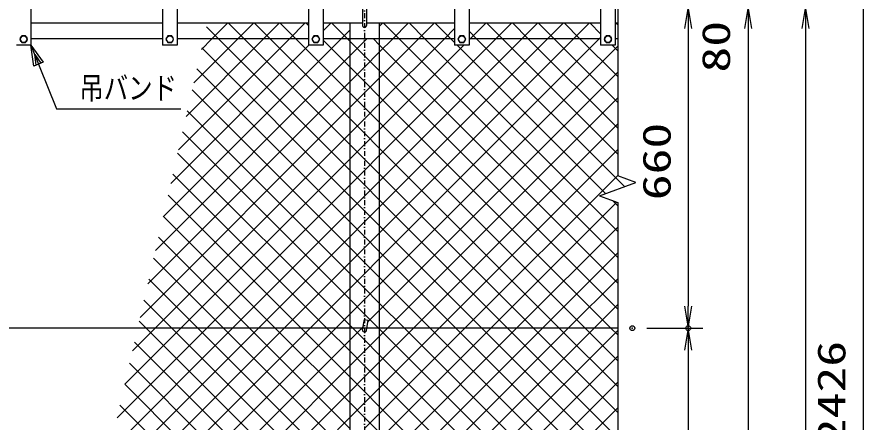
# Model space of a CAD drawing. Units: millimetres, scale not verified. Extents: x -4425 to 4425, y -3150 to 3150.
# Drawn here: x -1783 to -45, y 856 to 1688 of the extents above; entities that cross this region are included whole.
import ezdxf
from ezdxf.enums import TextEntityAlignment as Align

# ---------------------------------------------------------------- set-up
doc = ezdxf.new("R2010")
doc.units = ezdxf.units.MM
doc.header["$LTSCALE"] = 20
doc.header["$PDMODE"] = 32
doc.header["$PDSIZE"] = 10
doc.linetypes.add('USER1', pattern=[1.01, 0.5, -0.25, 0.01, -0.25])
for name, color, linetype, lineweight in [('0-0_1', 7, 'Continuous', 25), ('0-1_0', 7, 'Continuous', 25), ('0-2_2', 7, 'Continuous', 25), ('0-4_EXTCNT-L', 4, 'Continuous', 25)]:
    doc.layers.add(name, color=color, linetype=linetype, lineweight=lineweight)
doc.layers.add('0-3_DEFPOINTS', color=7, linetype='Continuous')
doc.styles.add('ＭＳ ゴシック', font='')
doc.styles.get('ＭＳ ゴシック').set_extended_font_data('MS Gothic')

# ---------------------------------------------------------------- blocks, each defined once
blk = doc.blocks.new('C95')
at = {"layer": '0-0_1', "color": 4}
blk.add_lwpolyline([(50996.9, 99119.1), (50881.2, 99977.2), (51387.1, 99274.6)], close=True, dxfattribs=at)
for points in [[(50881.2, 99977.2), (51925, 97356.5), (57041, 97356.5)], [(51094.4, 99158), (51036.6, 99587), (51289.5, 99235.7)]]:
    blk.add_lwpolyline(points, dxfattribs=at)
blk = doc.blocks.new('DARROWS')
at = {"layer": '0-1_0', "color": 2}
blk.add_line((0, 0), (-19.982, 0), dxfattribs=at)
blk.add_lwpolyline([(-20, -3.333), (0, 0), (-20, 3.333)], dxfattribs=at)

msp = doc.modelspace()

# ---------------------------------------------------------------- linework, layer by layer
at = {"layer": '0-0_1', "color": 4, "linetype": 'USER1'}
msp.add_line((-1068.96, 2240.61), (-1068.96, -694.17), dxfattribs=at)
at = {"layer": '0-0_1', "color": 4}
for p, q in [((-548.96, 2222.29), (-548.96, 1361.72)), ((-586.55, 1320.68), (-548.96, 1307)), ((-548.96, 1307), (-548.96, 75.72))]:
    msp.add_line(p, q, dxfattribs=at)
at = {"layer": '0-0_1'}
for p, q in [((-1483.96, 1710.86), (-1483.96, 1629.86)), ((-1183.96, 1710.86), (-1183.96, 1629.86)), ((-1072.96, 1713.86), (-1072.96, 1669.86)), ((-1064.96, 1713.86), (-1064.96, 1669.86)), ((-883.96, 1710.86), (-883.96, 1629.86)), ((-583.96, 1710.86), (-583.96, 1629.86)), ((-1483.96, 1674.86), (-1753.96, 1674.86)), ((-1183.96, 1674.86), (-1453.96, 1674.86)), ((-1072.96, 1674.86), (-1153.96, 1674.86)), ((-1099.26, 1674.86), (-1099.26, -227.14)), ((-883.96, 1674.86), (-1064.96, 1674.86)), ((-1038.66, 1674.86), (-1038.66, -227.14)), ((-583.96, 1674.86), (-853.96, 1674.86)), ((-548.96, 1674.86), (-553.96, 1674.86)), ((-1483.96, 1642.86), (-1753.96, 1642.86)), ((-1183.96, 1642.86), (-1453.96, 1642.86)), ((-883.96, 1642.86), (-1153.96, 1642.86)), ((-583.96, 1642.86), (-853.96, 1642.86)), ((-548.96, 1642.86), (-553.96, 1642.86)), ((-1065.01, 1044.27), (-1061.36, 1064.96)), ((-548.96, 1048.86), (-3588.96, 1048.86))]:
    msp.add_line(p, q, dxfattribs=at)
for points in [[(-1783.96, 1710.86), (-1753.96, 1710.86), (-1753.96, 1629.86), (-1783.96, 1629.86)], [(-1483.96, 1710.86), (-1453.96, 1710.86), (-1453.96, 1629.86), (-1483.96, 1629.86)], [(-1183.96, 1710.86), (-1153.96, 1710.86), (-1153.96, 1629.86), (-1183.96, 1629.86)], [(-883.96, 1710.86), (-853.96, 1710.86), (-853.96, 1629.86), (-883.96, 1629.86)], [(-583.96, 1710.86), (-553.96, 1710.86), (-553.96, 1629.86), (-583.96, 1629.86)], [(-1072.89, 1045.61), (-1069.25, 1066.29), (-1061.36, 1064.96)]]:
    msp.add_lwpolyline(points, dxfattribs=at)
at = {"layer": '0-0_1', "color": 4}
msp.add_lwpolyline([(-586.55, 1320.68), (-511.38, 1348.04), (-548.96, 1361.72)], dxfattribs=at)
at = {"layer": '0-0_1'}
for centre, start, end in [((-1068.96, 1669.86), 179.99992, 0), ((-1068.96, 1044.86), 169.25091, 351.57761)]:
    msp.add_arc(centre, 4, start, end, dxfattribs=at)
at = {"layer": '0-1_0', "color": 2}
for p, q in [((-45.02, 2065.03), (-45.02, -246.14)), ((-404.02, 1663.86), (-404.02, 1093.86)), ((-281.02, 1663.86), (-281.02, -216.15)), ((-281.02, 1663.86), (-281.02, 1618.86)), ((-163.02, 1663.86), (-163.02, -246.14)), ((-404.02, 1003.86), (-404.02, 443.86))]:
    msp.add_line(p, q, dxfattribs=at)
at = {"layer": '0-1_0', "color": 1}
msp.add_line((-488.96, 1048.86), (-374.02, 1048.86), dxfattribs=at)
msp.add_line((-488.96, 1048.86), (-374.02, 1048.86), dxfattribs=at)
at = {"layer": '0-2_2'}
for points in [[(-1760.96, 1641.86), (-1764.96, 1648.79), (-1772.96, 1648.79), (-1776.96, 1641.86), (-1772.96, 1634.93), (-1764.96, 1634.93)], [(-1460.96, 1641.86), (-1464.96, 1648.79), (-1472.96, 1648.79), (-1476.96, 1641.86), (-1472.96, 1634.93), (-1464.96, 1634.93)], [(-1160.96, 1641.86), (-1164.96, 1648.79), (-1172.96, 1648.79), (-1176.96, 1641.86), (-1172.96, 1634.93), (-1164.96, 1634.93)], [(-860.96, 1641.86), (-864.96, 1648.79), (-872.96, 1648.79), (-876.96, 1641.86), (-872.96, 1634.93), (-864.96, 1634.93)], [(-560.96, 1641.86), (-564.96, 1648.79), (-572.96, 1648.79), (-576.96, 1641.86), (-572.96, 1634.93), (-564.96, 1634.93)]]:
    msp.add_lwpolyline(points, close=True, dxfattribs=at)
for centre in [(-1768.96, 1641.86), (-1468.96, 1641.86), (-1168.96, 1641.86), (-868.96, 1641.86), (-568.96, 1641.86)]:
    msp.add_circle(centre, 6.93, dxfattribs=at)
at = {"layer": '0-3_DEFPOINTS'}
for p in [(-518.96, 1048.86), (-404.02, 1048.86)]:
    msp.add_point(p, dxfattribs=at)
at = {"layer": '0-4_EXTCNT-L'}
for p, q in [((-1382.25, 1642.86), (-1350.25, 1674.86)), ((-1315.96, 1642.86), (-1347.96, 1674.86)), ((-1329.22, 1642.86), (-1297.22, 1674.86)), ((-1262.93, 1642.86), (-1294.93, 1674.86)), ((-1276.18, 1642.86), (-1244.18, 1674.86)), ((-1209.9, 1642.86), (-1241.9, 1674.86)), ((-1223.15, 1642.86), (-1191.15, 1674.86)), ((-1183.96, 1669.96), (-1188.86, 1674.86)), ((-1153.96, 1659.02), (-1138.12, 1674.86)), ((-1038.66, 1668.25), (-1032.05, 1674.86)), ((-997.77, 1642.86), (-1029.77, 1674.86)), ((-1011.02, 1642.86), (-979.02, 1674.86)), ((-944.73, 1642.86), (-976.73, 1674.86)), ((-957.99, 1642.86), (-925.99, 1674.86)), ((-785.63, 1642.86), (-817.63, 1674.86)), ((-798.89, 1642.86), (-766.89, 1674.86)), ((-732.6, 1642.86), (-764.6, 1674.86)), ((-745.85, 1642.86), (-713.85, 1674.86)), ((-679.57, 1642.86), (-711.57, 1674.86)), ((-692.82, 1642.86), (-660.82, 1674.86)), ((-626.53, 1642.86), (-658.53, 1674.86)), ((-639.79, 1642.86), (-607.79, 1674.86)), ((-583.96, 1653.32), (-605.5, 1674.86)), ((-548.96, 1671.36), (-552.47, 1674.86)), ((-1451.2, 1414.81), (-1223.15, 1642.86)), ((-1435.47, 1483.58), (-1276.18, 1642.86)), ((-1419.73, 1552.34), (-1329.22, 1642.86)), ((-1404, 1621.11), (-1382.25, 1642.86)), ((-1099.26, 1426.16), (-1315.96, 1642.86)), ((-1099.26, 1479.19), (-1262.93, 1642.86)), ((-1099.26, 1532.23), (-1209.9, 1642.86)), ((-1038.66, 1615.22), (-1011.02, 1642.86)), ((-1038.66, 1562.18), (-957.99, 1642.86)), ((-1038.66, 1403.08), (-798.89, 1642.86)), ((-1038.66, 1350.05), (-745.85, 1642.86)), ((-1038.66, 1297.02), (-692.82, 1642.86)), ((-1038.66, 1243.99), (-639.79, 1642.86)), ((-548.96, 1194.06), (-997.77, 1642.86)), ((-548.96, 1247.09), (-944.73, 1642.86)), ((-548.96, 1406.19), (-785.63, 1642.86)), ((-548.96, 1459.22), (-732.6, 1642.86)), ((-548.96, 1512.26), (-679.57, 1642.86)), ((-548.96, 1565.29), (-626.53, 1642.86)), ((-1466.93, 1346.05), (-1183.12, 1629.86)), ((-1099.26, 1320.09), (-1403.31, 1624.14)), ((-574.06, 1325.22), (-878.7, 1629.86)), ((-548.96, 1618.32), (-560.5, 1629.86)), ((-1068.96, 1584.92), (-1038.66, 1615.22)), ((-1099.26, 1554.62), (-1068.96, 1584.92)), ((-1099.26, 1267.06), (-1413.18, 1580.98)), ((-1514.13, 1139.75), (-1099.26, 1554.62)), ((-1068.96, 1531.88), (-1038.66, 1562.18)), ((-1099.26, 1214.03), (-1423.06, 1537.82)), ((-1068.96, 1501.93), (-1099.26, 1532.23)), ((-1099.26, 1501.58), (-1068.96, 1531.88)), ((-1021.66, 1048.86), (-548.96, 1521.55)), ((-1529.86, 1070.99), (-1099.26, 1501.58)), ((-1099.26, 1160.99), (-1432.93, 1494.66)), ((-1038.66, 1471.63), (-1068.96, 1501.93)), ((-1068.96, 1448.89), (-1099.26, 1479.19)), ((-615.9, 1048.86), (-1038.66, 1471.63)), ((-968.62, 1048.86), (-548.96, 1468.52)), ((-1038.66, 1418.59), (-1068.96, 1448.89)), ((-1068.96, 1395.86), (-1099.26, 1426.16)), ((-668.93, 1048.86), (-1038.66, 1418.59)), ((-915.59, 1048.86), (-548.96, 1415.49)), ((-1068.96, 1372.78), (-1038.66, 1403.08)), ((-1038.66, 1365.56), (-1068.96, 1395.86)), ((-1099.26, 1342.48), (-1068.96, 1372.78)), ((-721.96, 1048.86), (-1038.66, 1365.56)), ((-862.56, 1048.86), (-548.96, 1362.45)), ((-1392.89, 1048.86), (-1099.26, 1342.48)), ((-1068.96, 1319.75), (-1038.66, 1350.05)), ((-1199.26, 1048.86), (-1472.43, 1322.03)), ((-1068.96, 1289.79), (-1099.26, 1320.09)), ((-1099.26, 1289.45), (-1068.96, 1319.75)), ((-548.96, 1300.12), (-559.77, 1310.93)), ((-1339.85, 1048.86), (-1099.26, 1289.45)), ((-1068.96, 1266.72), (-1038.66, 1297.02)), ((-1038.66, 1259.49), (-1068.96, 1289.79)), ((-1252.29, 1048.86), (-1482.3, 1278.87)), ((-1068.96, 1236.76), (-1099.26, 1267.06)), ((-1099.26, 1236.42), (-1068.96, 1266.72)), ((-828.03, 1048.86), (-1038.66, 1259.49)), ((-756.49, 1048.86), (-548.96, 1256.39)), ((-1305.33, 1048.86), (-1492.17, 1235.71)), ((-1286.82, 1048.86), (-1099.26, 1236.42)), ((-1068.96, 1213.69), (-1038.66, 1243.99)), ((-1038.66, 1206.46), (-1068.96, 1236.76)), ((-1068.96, 1183.73), (-1099.26, 1214.03)), ((-1099.26, 1183.39), (-1068.96, 1213.69)), ((-881.06, 1048.86), (-1038.66, 1206.46)), ((-703.46, 1048.86), (-548.96, 1203.36)), ((-1358.36, 1048.86), (-1502.05, 1192.55)), ((-1233.79, 1048.86), (-1099.26, 1183.39)), ((-1038.66, 1153.43), (-1068.96, 1183.73)), ((-1411.39, 1048.86), (-1511.92, 1149.39)), ((-1068.96, 1130.69), (-1099.26, 1160.99)), ((-934.1, 1048.86), (-1038.66, 1153.43)), ((-650.42, 1048.86), (-548.96, 1150.32)), ((-1038.66, 1100.39), (-1068.96, 1130.69)), ((-1464.43, 1048.86), (-1521.79, 1106.23)), ((-987.13, 1048.86), (-1038.66, 1100.39)), ((-597.39, 1048.86), (-548.96, 1097.29)), ((-1624.25, 658.4), (-1233.79, 1048.86)), ((-1608.52, 727.17), (-1286.82, 1048.86)), ((-1592.78, 795.93), (-1339.85, 1048.86)), ((-1577.05, 864.7), (-1392.89, 1048.86)), ((-1099.26, 683.7), (-1464.43, 1048.86)), ((-1099.26, 736.73), (-1411.39, 1048.86)), ((-1099.26, 789.76), (-1358.36, 1048.86)), ((-1099.26, 842.8), (-1305.33, 1048.86)), ((-1099.26, 895.83), (-1252.29, 1048.86)), ((-1099.26, 948.86), (-1199.26, 1048.86)), ((-1038.66, 1031.85), (-1021.66, 1048.86)), ((-1038.66, 978.82), (-968.62, 1048.86)), ((-1038.66, 925.79), (-915.59, 1048.86)), ((-1038.66, 872.75), (-862.56, 1048.86)), ((-1038.66, 766.69), (-756.49, 1048.86)), ((-1038.66, 713.66), (-703.46, 1048.86)), ((-1038.66, 660.62), (-650.42, 1048.86)), ((-1038.66, 607.59), (-597.39, 1048.86)), ((-548.96, 610.7), (-987.13, 1048.86)), ((-548.96, 663.73), (-934.1, 1048.86)), ((-548.96, 716.76), (-881.06, 1048.86)), ((-548.96, 769.79), (-828.03, 1048.86)), ((-548.96, 875.86), (-721.96, 1048.86)), ((-548.96, 928.89), (-668.93, 1048.86)), ((-548.96, 981.93), (-615.9, 1048.86)), ((-1068.96, 1001.55), (-1038.66, 1031.85)), ((-1099.26, 971.25), (-1068.96, 1001.55)), ((-1099.26, 524.6), (-1551.42, 976.75)), ((-1068.96, 948.52), (-1038.66, 978.82)), ((-1671.66, 398.86), (-1099.26, 971.25)), ((-1068.96, 918.56), (-1099.26, 948.86)), ((-1099.26, 918.22), (-1068.96, 948.52)), ((-1099.26, 471.57), (-1561.29, 933.59)), ((-1068.96, 895.49), (-1038.66, 925.79)), ((-1618.62, 398.86), (-1099.26, 918.22)), ((-1038.66, 888.26), (-1068.96, 918.56)), ((-1068.96, 865.53), (-1099.26, 895.83)), ((-1099.26, 865.19), (-1068.96, 895.49)), ((-549.26, 398.86), (-1038.66, 888.26)), ((-1068.96, 842.45), (-1038.66, 872.75)), ((-1035.26, 398.86), (-548.96, 885.16)), ((-1565.59, 398.86), (-1099.26, 865.19)), ((-1038.66, 835.23), (-1068.96, 865.53))]:
    msp.add_line(p, q, dxfattribs=at)
for points in [[(-548.96, 1087.99), (-1038.66, 1577.69), (-1068.96, 1607.99), (-1099.26, 1638.29), (-1103.83, 1642.86), (-1135.83, 1674.86)], [(-883.96, 1635.12), (-891.7, 1642.86), (-923.7, 1674.86)], [(-853.96, 1640.82), (-851.92, 1642.86), (-819.92, 1674.86)], [(-1545.59, 1002.22), (-1498.95, 1048.86), (-1099.26, 1448.55), (-1068.96, 1478.85), (-1038.66, 1509.15), (-904.95, 1642.86), (-883.96, 1663.85)], [(-1482.66, 1277.28), (-1117.09, 1642.86), (-1099.26, 1660.68)], [(-548.96, 822.83), (-775, 1048.86), (-1038.66, 1312.53), (-1068.96, 1342.83), (-1099.26, 1373.13), (-1369, 1642.86), (-1393.43, 1667.3)], [(-535.18, 1339.38), (-838.67, 1642.86), (-853.96, 1658.16)], [(-1639.98, 589.64), (-1180.76, 1048.86), (-1099.26, 1130.35), (-1068.96, 1160.65), (-1038.66, 1190.95), (-586.76, 1642.86), (-583.96, 1645.65)], [(-1498.39, 1208.52), (-1099.26, 1607.65), (-1068.96, 1637.95), (-1064.05, 1642.86)], [(-548.96, 1034.96), (-562.86, 1048.86), (-1038.66, 1524.66), (-1068.96, 1554.96), (-1099.26, 1585.26), (-1153.96, 1639.96)], [(-548.96, 1141.03), (-1038.66, 1630.73), (-1050.8, 1642.86)], [(-1655.71, 520.87), (-1127.72, 1048.86), (-1099.26, 1077.32), (-1068.96, 1107.62), (-1038.66, 1137.92), (-548.96, 1627.62)], [(-1561.32, 933.46), (-1445.92, 1048.86), (-1099.26, 1395.52), (-1068.96, 1425.82), (-1038.66, 1456.12), (-864.92, 1629.86)], [(-1061.95, 1061.6), (-1038.66, 1084.89), (-548.96, 1574.59)], [(-548.96, 557.66), (-1038.66, 1047.36), (-1040.16, 1048.86), (-1068.96, 1077.66), (-1099.26, 1107.96), (-1442.8, 1451.5)], [(-548.96, 504.63), (-1038.66, 994.33), (-1068.96, 1024.63), (-1093.19, 1048.86), (-1099.26, 1054.93), (-1452.68, 1408.34)], [(-548.96, 451.6), (-1038.66, 941.3), (-1068.96, 971.6), (-1099.26, 1001.9), (-1146.23, 1048.86), (-1462.55, 1365.18)], [(-1750.1, 108.28), (-1459.52, 398.86), (-1099.26, 759.12), (-1068.96, 789.42), (-1038.66, 819.72), (-809.52, 1048.86), (-550.74, 1307.65)], [(-548.96, 80.36), (-867.46, 398.86), (-1038.66, 570.06), (-1068.96, 600.36), (-1099.26, 630.66), (-1517.46, 1048.86), (-1531.67, 1063.07)], [(-1775.37, -182.15), (-1194.36, 398.86), (-1099.26, 493.96), (-1068.96, 524.26), (-1038.66, 554.56), (-548.96, 1044.26)], [(-1671.44, 452.11), (-1099.26, 1024.29), (-1074.69, 1048.86), (-1071.81, 1051.74)], [(-564.38, 42.75), (-920.49, 398.86), (-1038.66, 517.03), (-1068.96, 547.33), (-1099.26, 577.63), (-1541.54, 1019.91)], [(-1753.96, -213.78), (-1735.33, -195.15), (-1141.33, 398.86), (-1099.26, 440.92), (-1068.96, 471.22), (-1038.66, 501.52), (-548.96, 991.22)], [(-1714.3, -227.15), (-1682.3, -195.15), (-1099.26, 387.89), (-1088.29, 398.86), (-1068.96, 418.19), (-1038.66, 448.49), (-548.96, 938.19)], [(-548.96, -131.77), (-1038.66, 357.93), (-1068.96, 388.23), (-1079.59, 398.86), (-1099.26, 418.53), (-1571.16, 890.43)]]:
    msp.add_lwpolyline(points, dxfattribs=at)

# ---------------------------------------------------------------- block references
at = {"layer": '0-1_0', "xscale": 2.25, "yscale": 2.25}
for p, rotation in [((-404.02, 1708.86), 90), ((-281.02, 1708.86), 90), ((-281.02, 1708.86), 90), ((-163.02, 1708.86), 90), ((-404.02, 1048.86), 270), ((-404.02, 1048.86), 90)]:
    msp.add_blockref('DARROWS', p, dxfattribs=dict(at, rotation=rotation))
at = {"layer": '0-1_0', "xscale": 0.05, "yscale": 0.05}
msp.add_blockref('C95', (-4298.02, -3369), dxfattribs=at)

# ---------------------------------------------------------------- texts
at = {"layer": '0-0_1', "color": 4, "style": 'ＭＳ ゴシック', "width": 0.8}
msp.add_text('吊バンド', height=45.92, dxfattribs=at).set_placement((-1654.52, 1504.99), align=Align.BOTTOM_LEFT)
at = {"layer": '0-1_0', "color": 3, "style": 'ＭＳ ゴシック', "width": 1.35}
for s, p in [('80', (-300.92, 1573.5)), ('660', (-422.92, 1311.36)), ('2426', (-63.92, 810.45))]:
    msp.add_text(s, height=57.77, rotation=90, dxfattribs=at).set_placement(p, align=Align.BOTTOM_LEFT)

doc.saveas('drawing.dxf')
